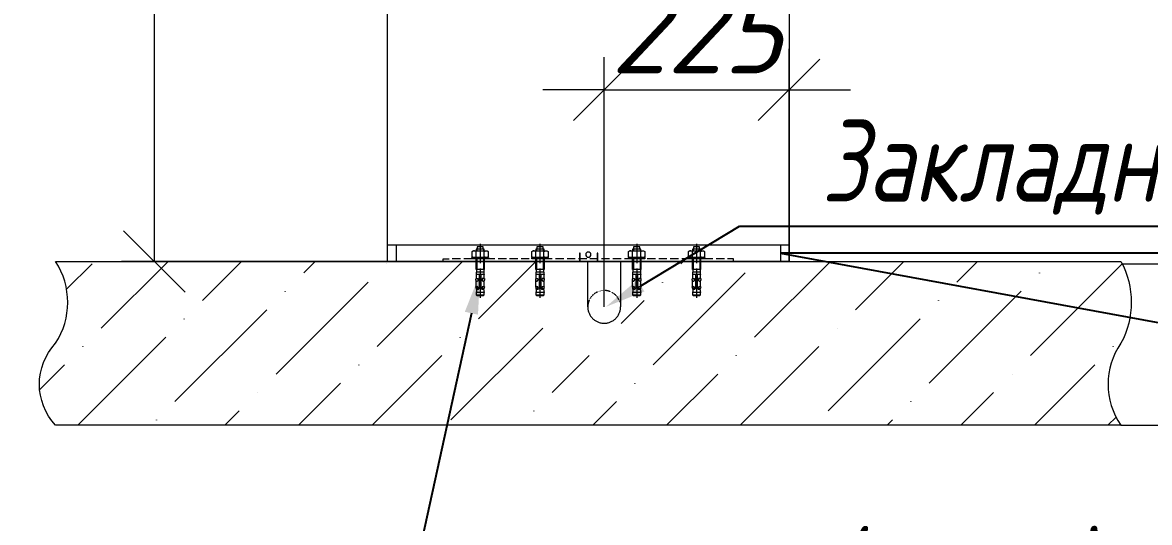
# Model space of a CAD drawing. Header units: millimetres. Extents: x 4247 to 622543, y -201358 to 142419.
# Drawn here: x 239151 to 240525, y -166078 to -165468 of the extents above; entities that cross this region are included whole.
import ezdxf
from ezdxf import colors
from ezdxf.entities.mleader import LeaderData, LeaderLine
from ezdxf.math import Vec2, Vec3

# ---------------------------------------------------------------- set-up
doc = ezdxf.new("R2010")
doc.units = ezdxf.units.MM
for name, pattern in [('0', [0]), ('ADSK_Линии сетки армирования', [450, 300, -150]), ('Штрих', [20.833333, 10.416667, -10.416667])]:
    doc.linetypes.add(name, pattern=pattern)
doc.layers.get('DEFPOINTS').update_dxf_attribs({"color": 252, "lineweight": 9})
doc.layers.add('PDF _Геометрия', color=7, linetype='Continuous')
doc.styles.add('ISOCPEUR100', font='isocpeur.ttf', dxfattribs={"oblique": 15, "height": 100})
doc.styles.add('ISOCPEUR_I', font='isocpeui.ttf', dxfattribs={"width": 0.8, "height": 250})
doc.dimstyles.new('Размеры_text_m75', dxfattribs={"dimtxt": 100, "dimasz": 75, "dimexe": 40, "dimexo": 0, "dimgap": 20, "dimtad": 1, "dimdec": 0, "dimzin": 0, "dimdsep": 46, "dimtxsty": 'ISOCPEUR100', "dimblk": 'OBLIQUE', "dimcen": 1, "dimclrd": 202, "dimclre": 202, "dimclrt": 202, "dimadec": 0, "dimazin": 0, "dimtfac": 1, "dimtdec": 0, "dimtix": 1, "dimtmove": 0, "dimatfit": 0, "dimfxl": 50, "dimtolj": 1, "dimtzin": 0, "dimlwd": 9, "dimlwe": 9, "dimarcsym": 0})

# ---------------------------------------------------------------- blocks, each defined once
blk = doc.blocks.new('_Oblique')
at = {"color": 0, "linetype": 'ByBlock', "lineweight": -2}
blk.add_line((-0.5, -0.5), (0.5, 0.5), dxfattribs=at)
blk = doc.blocks.new('*D584')
at = {"color": 202, "lineweight": 9, "transparency": 16777216}
for p, q in [((239860.1, -165814.9), (239860.1, -165510)), ((240085.5, -165759.4), (240085.5, -165510)), ((239860.1, -165550), (239785.1, -165550)), ((239860.1, -165550), (240085.5, -165550)), ((240085.5, -165550), (240160.5, -165550))]:
    blk.add_line(p, q, dxfattribs=at)
at = {"layer": 'DEFPOINTS', "color": 0, "linetype": '0', "transparency": 16777216}
for p in [(240085.5, -165550), (240085.5, -165759.4), (239860.1, -165814.9)]:
    blk.add_point(p, dxfattribs=at)
at = {"color": 202, "linetype": '0', "lineweight": 9, "transparency": 16777216, "xscale": 75, "yscale": 75, "zscale": 75}
blk.add_blockref('_Oblique', (239860.1, -165550), dxfattribs=at)
at = {"color": 202, "linetype": '0', "lineweight": 9, "transparency": 16777216, "xscale": 75, "yscale": 75, "zscale": 75, "rotation": 180}
blk.add_blockref('_Oblique', (240085.5, -165550), dxfattribs=at)
at = {"color": 202, "linetype": '0', "lineweight": 9, "transparency": 16777216, "insert": (239972.8, -165480), "char_height": 100, "attachment_point": 5, "style": 'ISOCPEUR100'}
blk.add_mtext('\\A1;225', dxfattribs=at)
blk = doc.blocks.new('*D586')
at = {"color": 202, "lineweight": 9, "transparency": 16777216}
for p, q in [((239602.1, -164720.2), (239271.5, -164720.2)), ((239311.5, -164720.2), (239311.5, -165759.4)), ((239595.9, -165759.4), (239271.5, -165759.4))]:
    blk.add_line(p, q, dxfattribs=at)
at = {"layer": 'DEFPOINTS', "color": 0, "linetype": '0', "transparency": 16777216}
for p in [(239602.1, -164720.2), (239311.5, -165759.4), (239595.9, -165759.4)]:
    blk.add_point(p, dxfattribs=at)
at = {"color": 202, "linetype": '0', "lineweight": 9, "transparency": 16777216, "xscale": 75, "yscale": 75, "zscale": 75}
for p, rotation in [((239311.5, -164720.2), 90), ((239311.5, -165759.4), 270)]:
    blk.add_blockref('_Oblique', p, dxfattribs=dict(at, rotation=rotation))
at = {"color": 202, "linetype": '0', "lineweight": 9, "transparency": 16777216, "insert": (239241.5, -165239.8), "char_height": 100, "attachment_point": 5, "rotation": 90, "style": 'ISOCPEUR100'}
blk.add_mtext('\\A1;1040', dxfattribs=at)
blk = doc.blocks.new('*D594')
at = {"color": 202, "lineweight": 9, "transparency": 16777216}
for p, q in [((240791.8, -165762.5), (240791.8, -165687.5)), ((240491.7, -165762.5), (240831.8, -165762.5)), ((240791.8, -165762.5), (240791.8, -165959.3)), ((240490.2, -165959.3), (240831.8, -165959.3)), ((240791.8, -165959.3), (240791.8, -166525.6))]:
    blk.add_line(p, q, dxfattribs=at)
at = {"layer": 'DEFPOINTS', "color": 0, "linetype": '0', "transparency": 16777216}
for p in [(240491.7, -165762.5), (240490.2, -165959.3), (240791.8, -165959.3)]:
    blk.add_point(p, dxfattribs=at)
at = {"color": 202, "linetype": '0', "lineweight": 9, "transparency": 16777216, "xscale": 75, "yscale": 75, "zscale": 75}
for p, rotation in [((240791.8, -165762.5), 270), ((240791.8, -165959.3), 90)]:
    blk.add_blockref('_Oblique', p, dxfattribs=dict(at, rotation=rotation))
at = {"color": 202, "linetype": '0', "lineweight": 9, "transparency": 16777216, "insert": (240721.8, -166332.4), "char_height": 100, "width": 1090.71, "attachment_point": 5, "rotation": 90, "style": 'ISOCPEUR100'}
blk.add_mtext('\\A1;{\\fVerdana|b0|i0|c204|p34;\\C204;≥}200', dxfattribs=at)

msp = doc.modelspace()

# ---------------------------------------------------------------- hatches: boundary and pattern name
at = {"linetype": '0', "lineweight": 9, "true_color": 0x000000, "transparency": 33554636}
h = msp.add_hatch(dxfattribs=at)
h.set_pattern_fill('ANSI35', color=18, scale=20)
h.set_pattern_definition([(45, (264073.15, -163166.6), (-89.80256, 89.80256), []), (45, (264162.95, -163166.6), (-89.80256, 89.80256), [158.75, -31.75, 0, -31.75])])
h.paths.add_polyline_path([(246169.743, -165869.605), (244665.738, -165869.626), (244144.089, -165964.867), (246152.65, -165964.867)])
h.paths.add_polyline_path([(246586.716, -165776.65), (246586.716, -164353.555, 0.02057901), (246581.718, -164358.142), (246581.718, -165796.669), (245256.662, -165788.328), (245256.662, -165801.758), (245252.696, -165801.758, 0.17140227), (245271.561, -165829.598), (246538.18, -165829.563, 0.40600603)])
h.paths.add_polyline_path([(244274.139, -165805.742), (244277.227, -165804.915, 0.15801355), (244275.577, -165804.164), (244275.577, -165804.473), (244276.592, -165804.473, 0.24301407), (244273.894, -165804.473), (244274.139, -165804.473), (244274.139, -165799.427), (244274.139, -165796.44), (244274.647, -165793.452), (244274.139, -165793.452), (244274.139, -165783.447), (244241.7, -165783.447), (244241.7, -165781.938), (243651.827, -165778.225, -0.30391185), (243651.827, -165871.546, 0.29808013), (243651.827, -165964.867), (243680.075, -165964.867)])
h.paths.add_polyline_path([(244665.738, -165869.626), (244512.154, -165869.628, -0.39486034), (244419.502, -165783.447), (244413.453, -165783.447), (244413.453, -165793.452), (244412.974, -165793.452), (244412.974, -165796.44), (244413.453, -165796.44), (244413.453, -165799.174), (244409.451, -165799.174), (244409.451, -165815.267, 0.07983319), (244410.466, -165817.409), (244412.665, -165817.409), (244413.453, -165821.157), (244413.453, -165824.145), (244412.213, -165825.385), (244404.716, -165825.385), (244403.476, -165824.145), (244403.476, -165821.157), (244404.265, -165817.409), (244406.464, -165817.409, 0.1197514), (244407.478, -165815.267), (244407.478, -165799.174), (244403.476, -165799.174), (244403.476, -165796.44), (244403.984, -165793.452), (244403.476, -165793.452), (244403.476, -165783.447), (244284.116, -165783.447), (244284.116, -165793.452), (244283.638, -165793.452), (244283.638, -165796.44), (244284.116, -165796.44), (244284.116, -165799.174), (244280.143, -165799.174), (244280.143, -165815.267, 0.08817717), (244281.129, -165817.409), (244283.328, -165817.409), (244284.116, -165821.157), (244284.116, -165824.145), (244282.877, -165825.385), (244275.379, -165825.385), (244274.139, -165824.145), (244274.139, -165821.157), (244274.957, -165817.409), (244277.127, -165817.409, 0.1201438), (244278.141, -165815.267), (244278.141, -165804.67), (243680.075, -165964.867), (244144.089, -165964.867)])
h.paths.add_polyline_path([(244276.508, -165814.45), (244274.004, -165814.45, -0.3058707)], flags=16)
h.paths.add_polyline_path([(244281.806, -165814.421, -0.33012014), (244284.285, -165814.421)], flags=16)
h.paths.add_polyline_path([(244281.693, -165804.416, -0.2210294), (244284.371, -165804.416)], flags=16)
h.paths.add_polyline_path([(244405.843, -165814.45), (244403.34, -165814.45, -0.30604116)], flags=16)
h.paths.add_polyline_path([(244411.143, -165814.421, -0.33028872), (244413.622, -165814.421)], flags=16)
h.paths.add_polyline_path([(244411.03, -165804.416, -0.22114294), (244413.706, -165804.416)], flags=16)
h.paths.add_polyline_path([(244129.639, -166661.464), (245866.851, -166661.464), (245866.851, -166254.797), (244129.639, -166254.797)], flags=9)
h.paths.add_polyline_path([(243419.035, -166264.264), (244704.551, -166264.264), (244704.551, -166024.264), (243419.035, -166024.264)], flags=9)
h.paths.add_polyline_path([(241437.262, -166275.952), (242613.808, -166275.952), (242613.808, -166035.952), (241437.262, -166035.952)], flags=9)
h.paths.add_polyline_path([(240089.276, -165751.441), (241374.791, -165751.441), (241374.791, -165511.441), (240089.276, -165511.441)], flags=9)
h.paths.add_polyline_path([(239676.348, -166267.397), (240511.621, -166267.397), (240511.621, -166027.397), (239676.348, -166027.397)], flags=9)
h.paths.add_polyline_path([(244966.519, -164667.917), (245226.519, -164667.917), (245290.37, -164429.62), (245030.37, -164429.62)], flags=9)
h.paths.add_polyline_path([(244736.907, -164465.853), (245006.907, -164465.853), (245070.758, -164227.556), (244800.758, -164227.556)], flags=9)
h.paths.add_polyline_path([(244112.394, -164465.853), (244302.394, -164465.853), (244366.245, -164227.556), (244176.245, -164227.556)], flags=9)
h.paths.add_polyline_path([(244174.487, -164728.364), (244434.487, -164728.364), (244498.339, -164490.068), (244238.339, -164490.068)], flags=9)
h.paths.add_polyline_path([(245391.472, -165607.354), (245591.472, -165607.354), (245655.323, -165369.058), (245455.323, -165369.058)], flags=25)
h.paths.add_polyline_path([(244597.305, -165682.633), (244857.305, -165682.633), (244921.156, -165444.337), (244661.156, -165444.337)], flags=9)
h.paths.add_polyline_path([(244060.357, -165682.718), (244260.357, -165682.718), (244324.208, -165444.422), (244124.208, -165444.422)], flags=9)
h.paths.add_polyline_path([(239812.198, -165594.191), (240072.198, -165594.191), (240136.049, -165355.895), (239876.049, -165355.895)], flags=9)
h.paths.add_polyline_path([(239680.703, -164518.267), (239940.703, -164518.267), (240004.554, -164279.971), (239744.554, -164279.971)], flags=9)
h.paths.add_polyline_path([(239675.125, -164699.323), (239945.125, -164699.323), (240008.976, -164461.027), (239738.976, -164461.027)], flags=9)
h.paths.add_polyline_path([(239355.653, -165430.398), (239355.653, -165110.398), (239117.357, -165046.547), (239117.357, -165366.547)], flags=9)
h.paths.add_polyline_path([(245732.103, -165682.354), (246062.103, -165682.354), (246125.955, -165444.058), (245795.955, -165444.058)], flags=25)
h.paths.add_polyline_path([(244752.912, -163733.513), (245711.397, -163733.513), (245711.397, -163493.513), (244752.912, -163493.513)], flags=9)
h.paths.add_polyline_path([(240835.996, -166565.807), (240835.996, -166168.181), (240597.7, -166104.329), (240597.7, -166501.956)], flags=9)
h.paths.add_polyline_path([(246931.462, -166571.417), (246931.462, -166173.791), (246693.166, -166109.939), (246693.166, -166507.565)], flags=9)
h.paths.add_polyline_path([(242107.292, -165594.191), (242367.292, -165594.191), (242431.144, -165355.895), (242171.144, -165355.895)], flags=9)
h.paths.add_polyline_path([(241998.297, -164518.267), (242258.297, -164518.267), (242322.149, -164279.971), (242062.149, -164279.971)], flags=9)
h.paths.add_polyline_path([(241992.719, -164699.323), (242262.719, -164699.323), (242326.571, -164461.027), (242056.571, -164461.027)], flags=9)
h.paths.add_polyline_path([(241673.248, -165430.398), (241673.248, -165110.398), (241434.951, -165046.547), (241434.951, -165366.547)], flags=9)
h.paths.add_polyline_path([(243153.591, -166565.807), (243153.591, -166168.181), (242915.294, -166104.329), (242915.294, -166501.956)], flags=9)
h.paths.add_polyline_path([(240771.461, -165553.21), (241606.734, -165553.21), (241606.734, -165313.21), (240771.461, -165313.21)], flags=9)
h.paths.add_polyline_path([(242360.27, -165751.441), (243645.785, -165751.441), (243645.785, -165511.441), (242360.27, -165511.441)], flags=9)
h.paths.add_polyline_path([(244517.266, -167120.123), (245913.812, -167120.123), (245913.812, -166713.456), (244517.266, -166713.456)], flags=9)
h.paths.add_polyline_path([(242015.414, -164349.092), (242327.459, -164349.092), (242327.459, -164081.625), (242015.414, -164081.625)], flags=9)
h.paths.add_polyline_path([(239697.82, -164349.092), (239987.576, -164349.092), (239987.576, -164081.625), (239697.82, -164081.625)], flags=9)
h.paths.add_polyline_path([(244679.18, -164971.659), (244991.793, -164971.659), (244991.793, -164703.706), (244679.18, -164703.706)], flags=9)
h.paths.add_polyline_path([(243857.368, -164963.011), (244147.123, -164963.011), (244147.123, -164695.544), (243857.368, -164695.544)], flags=9)
h.paths.add_polyline_path([(239996.408, -163488.612), (244769.408, -163488.612), (244769.408, -163128.612), (239996.408, -163128.612)], flags=9)

# ---------------------------------------------------------------- linework, layer by layer
at = {"color": 30, "linetype": 'ADSK_Линии сетки армирования', "lineweight": 9, "true_color": 0xf26722}
msp.add_lwpolyline([(239840.051, -165814.881), (239840.051, -165759.402), (239880.051, -165759.402), (239880.051, -165814.881)], dxfattribs=at)
at = {"color": 30, "linetype": 'Штрих', "lineweight": 9, "ltscale": 0.02, "true_color": 0xf26722}
msp.add_arc((239860.051, -165814.881), 20, 0, 180, dxfattribs=at)
at = {"color": 30, "linetype": 'ADSK_Линии сетки армирования', "lineweight": 9, "true_color": 0xf26722}
msp.add_arc((239860.051, -165814.881), 20, 180, 0, dxfattribs=at)
at = {"layer": 'PDF _Геометрия', "color": 7, "linetype": '0', "lineweight": 0}
for points in [[(240085.518, -165314.345), (240085.518, -165759.402), (239595.905, -165759.402), (239595.848, -165738.957), (240085.518, -165738.957)], [(239840.711, -165759.402), (239595.905, -165759.402), (239595.905, -165315.727)], [(239606.536, -165738.957), (239606.536, -165759.402)], [(240074.886, -165738.957), (240074.886, -165759.402)], [(239703.601, -165746.542), (239714.036, -165746.542)], [(239713.81, -165746.542), (239713.81, -165744.427), (239703.827, -165744.427), (239703.827, -165746.542)], [(239713.19, -165744.427), (239704.447, -165744.427)], [(239712.569, -165744.427), (239712.569, -165741.41), (239705.068, -165741.41), (239705.068, -165744.427)], [(239776.527, -165746.542), (239786.989, -165746.542)], [(239786.764, -165746.542), (239786.764, -165744.427), (239776.753, -165744.427), (239776.753, -165746.542)], [(239786.143, -165744.427), (239777.402, -165744.427)], [(239785.495, -165744.427), (239785.495, -165741.41), (239778.022, -165741.41), (239778.022, -165744.427)], [(239851.568, -165749.391), (239851.568, -165759.402), (239830.728, -165759.402), (239830.728, -165749.391)], [(239894.433, -165746.542), (239904.895, -165746.542)], [(239904.669, -165746.542), (239904.669, -165744.427), (239894.658, -165744.427), (239894.658, -165746.542)], [(239904.049, -165744.427), (239895.307, -165744.427)], [(239903.428, -165744.427), (239903.428, -165741.41), (239895.927, -165741.41), (239895.927, -165744.427)], [(239967.386, -165746.542), (239977.849, -165746.542)], [(239977.595, -165746.542), (239977.595, -165744.427), (239967.612, -165744.427), (239967.612, -165746.542)], [(239976.975, -165744.427), (239968.232, -165744.427)], [(239976.355, -165744.427), (239976.355, -165741.41), (239968.853, -165741.41), (239968.853, -165744.427)], [(239204.485, -165793.411), (239235.703, -165762.222)], [(239246.927, -165840.731), (239328.228, -165759.402)], [(239370.303, -165807.088), (239417.961, -165759.402)], [(239493.679, -165773.417), (239507.694, -165759.402)], [(239583.412, -165863.15), (239687.161, -165759.402)], [(239670.861, -165759.402), (239663.839, -165759.402), (239663.839, -165756.413), (239670.861, -165756.413)], [(239684.848, -165756.413), (239674.837, -165756.413)], [(239674.837, -165759.402), (239684.848, -165759.402)], [(239698.835, -165756.413), (239688.824, -165756.413)], [(239688.824, -165759.402), (239698.835, -165759.402)], [(239712.823, -165756.413), (239702.812, -165756.413)], [(239702.812, -165759.402), (239712.823, -165759.402)], [(239713.81, -165756.413), (239713.81, -165769.413), (239703.827, -165769.413), (239703.827, -165756.413)], [(239706.788, -165829.508), (239776.894, -165759.402)], [(239726.811, -165756.413), (239716.799, -165756.413)], [(239716.799, -165759.402), (239726.811, -165759.402)], [(239740.798, -165756.413), (239730.787, -165756.413)], [(239730.787, -165759.402), (239740.798, -165759.402)], [(239754.785, -165756.413), (239744.802, -165756.413)], [(239744.802, -165759.402), (239754.785, -165759.402)], [(239768.772, -165756.413), (239758.789, -165756.413)], [(239758.789, -165759.402), (239768.772, -165759.402)], [(239782.759, -165756.413), (239772.776, -165756.413)], [(239772.776, -165759.402), (239782.759, -165759.402)], [(239796.747, -165756.413), (239786.764, -165756.413), (239786.764, -165769.413), (239776.753, -165769.413), (239776.753, -165756.413)], [(239786.764, -165759.402), (239796.747, -165759.402)], [(239810.735, -165756.413), (239800.752, -165756.413)], [(239800.752, -165759.402), (239810.735, -165759.402)], [(239824.722, -165756.413), (239814.739, -165756.413)], [(239814.739, -165759.402), (239824.722, -165759.402)], [(239838.709, -165756.413), (239828.726, -165756.413)], [(239828.726, -165759.402), (239838.709, -165759.402)], [(239852.696, -165756.413), (239842.713, -165756.413)], [(239842.713, -165759.402), (239852.696, -165759.402)], [(239866.683, -165756.413), (239856.7, -165756.413)], [(239856.7, -165759.402), (239866.683, -165759.402)], [(239880.671, -165756.413), (239870.688, -165756.413)], [(239870.688, -165759.402), (239880.671, -165759.402)], [(239904.669, -165756.413), (239904.669, -165769.413), (239894.658, -165769.413), (239894.658, -165756.413), (239884.675, -165756.413)], [(239884.675, -165759.402), (239894.658, -165759.402)], [(239908.674, -165756.413), (239898.663, -165756.413)], [(239898.663, -165759.402), (239908.674, -165759.402)], [(239922.661, -165756.413), (239912.65, -165756.413)], [(239912.65, -165759.402), (239922.661, -165759.402)], [(239936.648, -165756.413), (239926.637, -165756.413)], [(239926.637, -165759.402), (239936.648, -165759.402)], [(239950.636, -165756.413), (239940.624, -165756.413)], [(239940.624, -165759.402), (239950.636, -165759.402)], [(239953.569, -165762.222), (239956.36, -165759.402)], [(239964.623, -165756.413), (239954.612, -165756.413)], [(239954.612, -165759.402), (239964.623, -165759.402)], [(239977.595, -165756.413), (239977.595, -165769.413), (239967.612, -165769.413), (239967.612, -165756.413)], [(239978.61, -165756.413), (239968.599, -165756.413)], [(239968.599, -165759.402), (239978.61, -165759.402)], [(239992.598, -165756.413), (239982.615, -165756.413)], [(239982.615, -165759.402), (239992.598, -165759.402)], [(240006.585, -165756.413), (239996.602, -165756.413)], [(239996.602, -165759.402), (240006.585, -165759.402)], [(240010.589, -165759.402), (240017.583, -165759.402), (240017.583, -165756.413), (240010.589, -165756.413)], [(240043.302, -165851.955), (240135.826, -165759.402)], [(240166.678, -165818.284), (240225.56, -165759.402)], [(240290.054, -165784.641), (240315.293, -165759.402)], [(240379.787, -165874.374), (240491.658, -165762.504)], [(239704.334, -165769.413), (239704.334, -165772.402)], [(239708.818, -165776.463), (239708.818, -165780.383), (239708.818, -165778.437), (239708.818, -165780.383)], [(239713.303, -165769.413), (239713.303, -165772.402)], [(239777.261, -165769.413), (239777.261, -165772.402)], [(239780.757, -165775.391), (239780.757, -165791.24)], [(239781.773, -165776.463), (239781.773, -165780.383), (239781.773, -165778.437), (239781.773, -165780.383)], [(239786.256, -165769.413), (239786.256, -165772.402)], [(239895.166, -165769.413), (239895.166, -165772.402)], [(239898.663, -165775.391), (239898.663, -165791.24)], [(239899.678, -165776.463), (239899.678, -165780.383), (239899.678, -165778.437), (239899.678, -165780.383)], [(239904.162, -165769.413), (239904.162, -165772.402)], [(239919.898, -165885.598), (240032.078, -165773.417)], [(239968.12, -165769.413), (239968.12, -165772.402)], [(239972.604, -165776.463), (239972.604, -165780.383), (239972.604, -165778.437), (239972.604, -165780.383)], [(239977.116, -165769.413), (239977.116, -165772.402)], [(239460.036, -165896.822), (239572.188, -165784.641)], [(239704.617, -165793.383), (239703.827, -165797.134)], [(239709.806, -165790.14), (239707.831, -165790.14)], [(239714.008, -165790.394), (239711.469, -165790.394)], [(239713.02, -165793.383), (239713.81, -165797.134)], [(239713.81, -165790.281), (239713.81, -165782.582)], [(239776.753, -165791.465), (239776.753, -165793.383), (239779.77, -165793.383)], [(239777.571, -165793.383), (239776.753, -165797.134)], [(239782.759, -165790.14), (239780.757, -165790.14)], [(239785.946, -165793.383), (239786.764, -165797.134)], [(239894.658, -165791.465), (239894.658, -165793.383), (239897.675, -165793.383)], [(239895.476, -165793.383), (239894.658, -165797.134)], [(239900.665, -165790.14), (239898.663, -165790.14)], [(239904.867, -165790.394), (239902.329, -165790.394)], [(239903.851, -165793.383), (239904.669, -165797.134)], [(239904.669, -165790.281), (239904.669, -165782.582)], [(239968.43, -165793.383), (239967.612, -165797.134)], [(239973.618, -165790.14), (239971.616, -165790.14)], [(239976.805, -165793.383), (239977.595, -165797.134)], [(239713.81, -165800.123), (239712.569, -165801.364), (239705.068, -165801.364), (239703.827, -165800.123), (239713.81, -165800.123), (239713.81, -165797.134), (239703.827, -165797.134), (239703.827, -165800.123)], [(239786.764, -165800.123), (239785.495, -165801.364), (239778.022, -165801.364), (239776.753, -165800.123), (239786.764, -165800.123), (239786.764, -165797.134), (239776.753, -165797.134), (239776.753, -165800.123)], [(239880.614, -165835.148), (239908.702, -165807.088)], [(239904.669, -165800.123), (239903.428, -165801.364), (239895.927, -165801.364), (239894.658, -165800.123), (239904.669, -165800.123), (239904.669, -165797.134), (239894.658, -165797.134), (239894.658, -165800.123)], [(239977.595, -165800.123), (239976.355, -165801.364), (239968.853, -165801.364), (239967.612, -165800.123), (239977.595, -165800.123), (239977.595, -165797.134), (239967.612, -165797.134), (239967.612, -165800.123)], [(240256.411, -165908.017), (240368.563, -165795.865)], [(239336.66, -165930.464), (239448.812, -165818.284)], [(240133.035, -165941.688), (240245.187, -165829.508)], [(239673.145, -165952.884), (239785.298, -165840.731)], [(239218.134, -165959.257), (239325.436, -165851.955)], [(240025.705, -165959.257), (240121.811, -165863.15)], [(239577.067, -165959.257), (239661.922, -165874.374)], [(239796.521, -165919.241), (239841.585, -165874.177)], [(239171.773, -165915.857), (239202.06, -165885.598)], [(240384.637, -165959.257), (240458.296, -165885.598)], [(239935.972, -165959.257), (239998.435, -165896.822)], [(239487.334, -165959.257), (239538.546, -165908.017)], [(239846.238, -165959.257), (239875.031, -165930.464)], [(240294.904, -165959.257), (240334.92, -165919.241)], [(239397.601, -165959.257), (239415.17, -165941.688)], [(240205.171, -165959.257), (240211.544, -165952.884)], [(240474.37, -165959.257), (240484.297, -165949.33)]]:
    msp.add_lwpolyline(points, dxfattribs=at)
at = {"layer": 'PDF _Геометрия', "color": 154, "linetype": '0', "lineweight": 15, "true_color": 0x0052a6}
msp.add_lwpolyline([(240085.518, -165738.957), (240085.518, -165500.072)], dxfattribs=at)
at = {"layer": 'PDF _Геометрия', "color": 1, "linetype": '0', "lineweight": 0}
for points in [[(239708.818, -165738.054), (239708.818, -165761.489)], [(239781.773, -165738.054), (239781.773, -165761.489)], [(239899.678, -165738.054), (239899.678, -165761.489)], [(239972.604, -165738.054), (239972.604, -165761.489)], [(239708.818, -165767.834), (239708.818, -165774.179)], [(239781.773, -165767.834), (239781.773, -165774.179)], [(239899.678, -165767.834), (239899.678, -165774.179)], [(239972.604, -165767.834), (239972.604, -165774.179)], [(239708.818, -165780.524), (239708.818, -165803.958)], [(239781.773, -165780.524), (239781.773, -165803.958)], [(239899.678, -165780.524), (239899.678, -165803.958)], [(239972.604, -165780.524), (239972.604, -165803.958)]]:
    msp.add_lwpolyline(points, dxfattribs=at)
at = {"layer": 'PDF _Геометрия', "color": 154, "linetype": '0', "lineweight": 0, "true_color": 0x0052a6}
msp.add_lwpolyline([(239292.78, -165740.677), (239330.258, -165778.155)], dxfattribs=at)
at = {"layer": 'PDF _Геометрия', "color": 7, "linetype": '0', "lineweight": 0}
for points in [[(239718.632, -165747.304), (239718.632, -165753.79), (239717.307, -165754.523), (239700.33, -165754.523), (239699.005, -165753.79), (239699.005, -165747.304), (239700.33, -165746.542), (239717.307, -165746.542)], [(239791.558, -165747.304), (239791.558, -165753.79), (239790.261, -165754.523), (239773.256, -165754.523), (239771.959, -165753.79), (239771.959, -165747.304), (239773.256, -165746.542), (239790.261, -165746.542)], [(239829.995, -165749.391), (239829.995, -165759.402), (239830.728, -165759.402), (239830.728, -165749.391)], [(239851.568, -165749.391), (239851.568, -165759.402), (239852.273, -165759.402), (239852.302, -165749.391)], [(239909.463, -165747.304), (239909.463, -165753.79), (239908.166, -165754.523), (239891.161, -165754.523), (239889.864, -165753.79), (239889.864, -165747.304), (239891.161, -165746.542), (239908.166, -165746.542)], [(239982.417, -165747.304), (239982.417, -165753.79), (239981.092, -165754.523), (239964.115, -165754.523), (239962.79, -165753.79), (239962.79, -165747.304), (239964.115, -165746.542), (239981.092, -165746.542)], [(239594.636, -165762.222), (239594.636, -165762.504)], [(239698.835, -165754.523), (239718.829, -165754.523), (239718.829, -165756.384), (239698.835, -165756.384)], [(239771.762, -165754.523), (239791.756, -165754.523), (239791.756, -165756.384), (239771.762, -165756.384)], [(239889.667, -165754.523), (239909.661, -165754.523), (239909.661, -165756.384), (239889.667, -165756.384)], [(239962.621, -165754.523), (239982.615, -165754.523), (239982.615, -165756.384), (239962.621, -165756.384)], [(239703.827, -165772.402), (239703.827, -165775.138), (239713.81, -165775.138), (239713.81, -165772.402)], [(239705.265, -165780.439), (239705.265, -165780.721)], [(239705.322, -165775.138), (239705.322, -165775.419)], [(239705.322, -165775.138), (239705.322, -165775.419)], [(239708.818, -165775.448), (239708.818, -165775.73)], [(239708.818, -165781.37), (239708.818, -165781.652)], [(239712.315, -165775.138), (239712.315, -165775.419)], [(239712.315, -165775.138), (239712.315, -165775.419)], [(239713.077, -165780.383), (239713.077, -165780.665)], [(239776.753, -165772.402), (239776.753, -165775.138), (239786.764, -165775.138), (239786.764, -165772.402)], [(239778.191, -165780.439), (239778.191, -165780.721)], [(239778.276, -165775.138), (239778.276, -165775.419)], [(239778.276, -165775.138), (239778.276, -165775.419)], [(239781.773, -165775.448), (239781.773, -165775.73)], [(239781.773, -165781.37), (239781.773, -165781.652)], [(239785.27, -165775.138), (239785.27, -165775.419)], [(239785.27, -165775.138), (239785.27, -165775.419)], [(239786.003, -165780.383), (239786.003, -165780.665)], [(239894.658, -165772.402), (239894.658, -165775.138), (239904.669, -165775.138), (239904.669, -165772.402)], [(239896.096, -165780.439), (239896.096, -165780.721)], [(239896.181, -165775.138), (239896.181, -165775.419)], [(239896.181, -165775.138), (239896.181, -165775.419)], [(239899.678, -165775.448), (239899.678, -165775.73)], [(239899.678, -165781.37), (239899.678, -165781.652)], [(239903.174, -165775.138), (239903.174, -165775.419)], [(239903.174, -165775.138), (239903.174, -165775.419)], [(239903.908, -165780.383), (239903.908, -165780.665)], [(239967.612, -165772.402), (239967.612, -165775.138), (239977.595, -165775.138), (239977.595, -165772.402)], [(239969.05, -165780.439), (239969.05, -165780.721)], [(239969.107, -165775.138), (239969.107, -165775.419)], [(239969.107, -165775.138), (239969.107, -165775.419)], [(239972.604, -165775.448), (239972.604, -165775.73)], [(239972.604, -165781.37), (239972.604, -165781.652)], [(239976.1, -165775.138), (239976.1, -165775.419)], [(239976.1, -165775.138), (239976.1, -165775.419)], [(239976.862, -165780.383), (239976.862, -165780.665)], [(240391.01, -165773.417), (240391.01, -165773.699)], [(239931.121, -165784.641), (239931.121, -165784.923)], [(239471.26, -165795.865), (239471.26, -165796.147)], [(240267.606, -165807.088), (240267.606, -165807.37)], [(239347.855, -165829.508), (239347.855, -165829.79)], [(240144.23, -165840.731), (240144.23, -165841.013)], [(239224.479, -165863.15), (239224.479, -165863.433)], [(239684.369, -165851.955), (239684.369, -165852.237)], [(240480.744, -165863.15), (240480.744, -165863.433)], [(240020.854, -165874.374), (240020.854, -165874.656)], [(239560.993, -165885.598), (239560.993, -165885.88)], [(240357.339, -165896.822), (240357.339, -165897.104)], [(239897.478, -165908.017), (239897.478, -165908.299)], [(239437.589, -165919.241), (239437.589, -165919.523)], [(240233.963, -165930.464), (240233.963, -165930.746)], [(239774.102, -165941.688), (239774.102, -165941.97)], [(239314.213, -165952.884), (239314.213, -165953.166)]]:
    msp.add_lwpolyline(points, close=True, dxfattribs=at)
for points in [[(239699.597, -165754.1, 0.26961403), (239703.912, -165753.79), (239703.912, -165747.304, 0.26947878), (239699.597, -165746.965)], [(239718.04, -165754.1, -0.26961403), (239713.725, -165753.79), (239713.725, -165747.304, -0.26947877), (239718.04, -165746.965)], [(239772.523, -165754.1, 0.26786192), (239776.866, -165753.79), (239776.866, -165747.304, 0.26772932), (239772.523, -165746.965)], [(239790.994, -165754.1, -0.26787038), (239786.651, -165753.79), (239786.651, -165747.304, -0.26773845), (239790.994, -165746.965)], [(239890.428, -165754.1, 0.26787038), (239894.771, -165753.79), (239894.771, -165747.304, 0.26773845), (239890.428, -165746.965)], [(239908.899, -165754.1, -0.26996247), (239904.584, -165753.79), (239904.584, -165747.304, -0.26985395), (239908.899, -165746.965)], [(239963.382, -165754.1, 0.26961403), (239967.697, -165753.79), (239967.697, -165747.304, 0.26947878), (239963.382, -165746.965)], [(239981.853, -165754.1, -0.26787038), (239977.51, -165753.79), (239977.51, -165747.304, -0.26773845), (239981.853, -165746.965)], [(239713.81, -165780.27), (239713.81, -165775.391), (239703.827, -165775.391), (239703.827, -165780.326, -0.22108773), (239706.252, -165780.439), (239703.574, -165780.439)], [(239703.827, -165791.465), (239703.827, -165793.383), (239706.816, -165793.383, 0.11974979), (239707.831, -165791.24), (239707.831, -165775.391)], [(239709.806, -165775.391), (239709.806, -165791.24, 0.09597364), (239710.821, -165793.383), (239713.81, -165793.383), (239713.81, -165791.635)], [(239786.764, -165780.27), (239786.764, -165775.391), (239776.753, -165775.391), (239776.753, -165780.326, -0.22108772), (239779.206, -165780.439), (239776.527, -165780.439)], [(239782.759, -165775.391), (239782.759, -165791.24, 0.0883529), (239783.747, -165793.383), (239786.764, -165793.383), (239786.764, -165791.635)], [(239904.669, -165780.27), (239904.669, -165775.391), (239894.658, -165775.391), (239894.658, -165780.326, -0.22108772), (239897.112, -165780.439), (239894.433, -165780.439)], [(239900.665, -165775.391), (239900.665, -165791.24, 0.08835376), (239901.652, -165793.383), (239904.669, -165793.383), (239904.669, -165791.635)], [(239977.595, -165780.27), (239977.595, -165775.391), (239967.612, -165775.391), (239967.612, -165780.326, -0.22103095), (239970.038, -165780.439), (239967.358, -165780.439)], [(239967.612, -165791.465), (239967.612, -165793.383), (239970.602, -165793.383, 0.11974979), (239971.616, -165791.24), (239971.616, -165775.391)], [(239973.618, -165775.391), (239973.618, -165791.24, 0.08815511), (239974.606, -165793.383), (239977.595, -165793.383), (239977.595, -165791.635)], [(239703.686, -165790.422), (239706.196, -165790.422, 0.28644411), (239703.827, -165790.337), (239703.827, -165782.413)], [(239776.612, -165790.422), (239779.15, -165790.422, 0.28333585), (239776.753, -165790.337), (239776.753, -165782.413)], [(239786.933, -165790.394), (239784.423, -165790.394, -0.30339546), (239786.764, -165790.281), (239786.764, -165782.582)], [(239894.517, -165790.422), (239897.055, -165790.422, 0.28333585), (239894.658, -165790.337), (239894.658, -165782.413)], [(239967.471, -165790.422), (239969.981, -165790.422, 0.28644411), (239967.612, -165790.337), (239967.612, -165782.413)], [(239977.793, -165790.394), (239975.283, -165790.394, -0.30331264), (239977.595, -165790.281), (239977.595, -165782.582)]]:
    msp.add_lwpolyline(points, format="xyb", dxfattribs=at)
at = {"layer": 'PDF _Геометрия', "color": 3, "linetype": '0', "lineweight": 0}
for points in [[(239704.758, -165744.427), (239704.758, -165746.542)], [(239712.879, -165744.427), (239712.879, -165746.542)], [(239777.711, -165744.427), (239777.711, -165746.542)], [(239785.805, -165744.427), (239785.805, -165746.542)], [(239895.617, -165744.427), (239895.617, -165746.542)], [(239903.739, -165744.427), (239903.739, -165746.542)], [(239968.543, -165744.427), (239968.543, -165746.542)], [(239976.664, -165744.427), (239976.664, -165746.542)], [(239704.758, -165756.413), (239704.758, -165769.413)], [(239712.879, -165756.413), (239712.879, -165769.413)], [(239777.711, -165756.413), (239777.711, -165769.413)], [(239785.805, -165756.413), (239785.805, -165769.413)], [(239895.617, -165756.413), (239895.617, -165769.413)], [(239903.739, -165756.413), (239903.739, -165769.413)], [(239968.543, -165756.413), (239968.543, -165769.413)], [(239976.664, -165756.413), (239976.664, -165769.413)]]:
    msp.add_lwpolyline(points, dxfattribs=at)
at = {"layer": 'PDF _Геометрия', "color": 7, "linetype": '0', "lineweight": 0}
for points in [[(239840.711, -165747.896, 0.41445342), (239837.497, -165751.111, 0.41590696), (239840.711, -165754.354, 0.41590696), (239843.926, -165751.111, 0.41445342)], [(240490.191, -165959.257), (239191.231, -165959.257, -0.39700401), (239191.231, -165859.315, 0.29466396), (239191.231, -165759.402), (240490.191, -165759.402, -0.25105556), (240490.191, -165859.315, 0.31489595)], [(239714.064, -165780.383), (239711.384, -165780.383, -0.22102937)], [(239787.018, -165780.383), (239784.311, -165780.383, -0.21878076)], [(239904.923, -165780.383), (239902.216, -165780.383, -0.21879353)], [(239977.849, -165780.383), (239975.17, -165780.383, -0.22108615)]]:
    msp.add_lwpolyline(points, format="xyb", close=True, dxfattribs=at)
at = {"layer": 'PDF _Геометрия', "color": 3, "linetype": '0', "lineweight": 0}
for points in [[(239713.81, -165775.138), (239713.81, -165775.419)], [(239786.764, -165775.138), (239786.764, -165775.419)], [(239904.669, -165775.138), (239904.669, -165775.419)], [(239977.595, -165775.138), (239977.595, -165775.419)]]:
    msp.add_lwpolyline(points, close=True, dxfattribs=at)
at = {"layer": 'PDF _Геометрия', "color": 7, "linetype": '0', "lineweight": 0}
for centre, radius, start, end in [((239708.818, -165762.732), 16.189, 72.356879, 107.643121), ((239708.818, -165737.896), 16.634, 252.842984, 287.157016), ((239781.759, -165762.641), 16.099, 72.306787, 107.693213), ((239781.759, -165737.99), 16.54, 252.79423, 287.20577), ((239899.678, -165762.732), 16.189, 72.356799, 107.643201), ((239899.678, -165737.896), 16.634, 252.842906, 287.157094), ((239972.604, -165762.732), 16.189, 72.356879, 107.643121), ((239972.604, -165737.896), 16.634, 252.842984, 287.157016)]:
    msp.add_arc(centre, radius, start, end, dxfattribs=at)
for points in [[(239703.574, -165780.467), (239703.574, -165780.439), (239703.574, -165780.439), (239703.574, -165780.439)], [(239704.984, -165784.021), (239704.222, -165784.021), (239703.601, -165782.441), (239703.574, -165780.467)], [(239706.252, -165780.439), (239706.281, -165782.413), (239705.716, -165784.021), (239704.984, -165784.021)], [(239711.384, -165780.411), (239711.384, -165780.411), (239711.384, -165780.411), (239711.384, -165780.383)], [(239712.766, -165783.964), (239712.034, -165783.992), (239711.413, -165782.385), (239711.384, -165780.411)], [(239714.064, -165780.383), (239714.092, -165782.357), (239713.528, -165783.964), (239712.766, -165783.964)], [(239776.527, -165780.467), (239776.527, -165780.439), (239776.527, -165780.439), (239776.527, -165780.439)], [(239777.909, -165784.021), (239777.176, -165784.021), (239776.556, -165782.441), (239776.527, -165780.467)], [(239779.206, -165780.439), (239779.234, -165782.413), (239778.642, -165784.021), (239777.909, -165784.021)], [(239784.311, -165780.411), (239784.311, -165780.411), (239784.311, -165780.411), (239784.311, -165780.383)], [(239785.721, -165783.964), (239784.987, -165783.992), (239784.339, -165782.385), (239784.311, -165780.411)], [(239787.018, -165780.383), (239787.046, -165782.357), (239786.454, -165783.964), (239785.721, -165783.964)], [(239894.433, -165780.467), (239894.433, -165780.439), (239894.433, -165780.439), (239894.433, -165780.439)], [(239895.814, -165784.021), (239895.081, -165784.021), (239894.461, -165782.441), (239894.433, -165780.467)], [(239897.112, -165780.439), (239897.14, -165782.413), (239896.548, -165784.021), (239895.814, -165784.021)], [(239902.216, -165780.411), (239902.216, -165780.411), (239902.216, -165780.411), (239902.216, -165780.383)], [(239903.626, -165783.964), (239902.893, -165783.992), (239902.272, -165782.385), (239902.216, -165780.411)], [(239904.923, -165780.383), (239904.951, -165782.357), (239904.359, -165783.964), (239903.626, -165783.964)], [(239967.358, -165780.467), (239967.358, -165780.439), (239967.358, -165780.439), (239967.358, -165780.439)], [(239968.768, -165784.021), (239968.035, -165784.021), (239967.386, -165782.441), (239967.358, -165780.467)], [(239970.038, -165780.439), (239970.066, -165782.413), (239969.501, -165784.021), (239968.768, -165784.021)], [(239975.17, -165780.411), (239975.17, -165780.411), (239975.17, -165780.411), (239975.17, -165780.383)], [(239976.58, -165783.964), (239975.818, -165783.992), (239975.198, -165782.385), (239975.17, -165780.411)], [(239977.849, -165780.383), (239977.877, -165782.357), (239977.313, -165783.964), (239976.58, -165783.964)], [(239703.686, -165790.45), (239703.686, -165790.45), (239703.686, -165790.45), (239703.686, -165790.422)], [(239704.984, -165792.734), (239704.279, -165792.734), (239703.686, -165791.719), (239703.686, -165790.45)], [(239706.196, -165790.422), (239706.224, -165791.691), (239705.66, -165792.706), (239704.984, -165792.734)], [(239711.469, -165790.394), (239712.259, -165789.886), (239713.246, -165789.886), (239714.008, -165790.394)], [(239712.766, -165792.678), (239712.089, -165792.678), (239711.497, -165791.663), (239711.469, -165790.394)], [(239714.008, -165790.394), (239714.008, -165791.635), (239713.471, -165792.678), (239712.766, -165792.678)], [(239776.612, -165790.45), (239776.612, -165790.45), (239776.612, -165790.45), (239776.612, -165790.422)], [(239777.909, -165792.734), (239777.232, -165792.734), (239776.64, -165791.719), (239776.612, -165790.45)], [(239779.15, -165790.422), (239779.15, -165791.691), (239778.614, -165792.706), (239777.909, -165792.734)], [(239780.757, -165791.24), (239780.616, -165792.029), (239780.25, -165792.763), (239779.77, -165793.383)], [(239785.721, -165792.678), (239785.016, -165792.678), (239784.452, -165791.663), (239784.423, -165790.394)], [(239786.933, -165790.394), (239786.961, -165791.635), (239786.426, -165792.678), (239785.721, -165792.678)], [(239894.517, -165790.45), (239894.517, -165790.45), (239894.517, -165790.45), (239894.517, -165790.422)], [(239895.814, -165792.734), (239895.138, -165792.734), (239894.546, -165791.719), (239894.517, -165790.45)], [(239897.055, -165790.422), (239897.055, -165791.691), (239896.519, -165792.706), (239895.814, -165792.734)], [(239898.663, -165791.24), (239898.522, -165792.029), (239898.155, -165792.763), (239897.675, -165793.383)], [(239902.329, -165790.394), (239903.09, -165789.886), (239904.077, -165789.886), (239904.867, -165790.394)], [(239903.626, -165792.678), (239902.921, -165792.678), (239902.357, -165791.663), (239902.329, -165790.394)], [(239904.867, -165790.394), (239904.867, -165791.635), (239904.331, -165792.678), (239903.626, -165792.678)], [(239967.471, -165790.45), (239967.471, -165790.45), (239967.471, -165790.45), (239967.471, -165790.422)], [(239968.768, -165792.734), (239968.063, -165792.734), (239967.499, -165791.719), (239967.471, -165790.45)], [(239969.981, -165790.422), (239970.009, -165791.691), (239969.445, -165792.706), (239968.768, -165792.734)], [(239976.58, -165792.678), (239975.875, -165792.678), (239975.283, -165791.663), (239975.283, -165790.394)], [(239977.793, -165790.394), (239977.821, -165791.635), (239977.256, -165792.678), (239976.58, -165792.678)]]:
    msp.add_open_spline(points, degree=3, dxfattribs=at)

# ---------------------------------------------------------------- dimensions: what is measured, and where the dimension line sits
at = {"color": 18, "linetype": '0', "lineweight": 9, "true_color": 0x000000}
dim = msp.add_linear_dim(base=(239311.505, -165759.402), p1=(239602.053, -164720.223), p2=(239595.905, -165759.402), angle=90, text='1040', dimstyle='Размеры_text_m75', dxfattribs=at)
dim.commit()
dim.dimension.update_dxf_attribs({"geometry": '*D586', "text_midpoint": (239241.505, -165239.812)})
dim = msp.add_linear_dim(base=(240085.518, -165550.043), p1=(239860.051, -165814.881), p2=(240085.518, -165759.402), dimstyle='Размеры_text_m75', dxfattribs=at)
dim.commit()
dim.dimension.update_dxf_attribs({"geometry": '*D584', "text_midpoint": (239972.784, -165480.043)})
at = {"color": 220, "linetype": '0', "lineweight": 9}
dim = msp.add_linear_dim(base=(240791.848, -165959.257), p1=(240491.658, -165762.504), p2=(240490.191, -165959.257), angle=90, text='{\\fVerdana|b0|i0|c204|p34;\\C204;≥}200', dimstyle='Размеры_text_m75', dxfattribs=at)
dim.commit()
dim.dimension.update_dxf_attribs({"geometry": '*D594', "text_midpoint": (240791.848, -166332.409), "dimtype": 160})

# ---------------------------------------------------------------- leaders
at = {"color": 18, "linetype": '0', "lineweight": 9, "true_color": 0x000000}
ml = msp.add_multileader_mtext('Standard', dxfattribs=at)
ml.set_content('Закладная труба ДУ40', color=7, style='ISOCPEUR_I')
ml.set_leader_properties(color=7, linetype='Continuous', lineweight=25)
ml.build(insert=Vec2(0, 0))
ml.multileader.update_dxf_attribs({"text_left_attachment_type": 6, "text_right_attachment_type": 6, "dogleg_length": 50, "arrow_head_size": 50})
ctx = ml.context
ctx.base_point, ctx.char_height, ctx.arrow_head_size, ctx.landing_gap_size, ctx.plane_origin = Vec3(240074.882, -165716.441), 100, 50, 50, Vec3(238704.678, -166089.173)
ctx.left_attachment, ctx.right_attachment = 6, 6
notes = []
notes.append((ctx, [(0, (1, 1, 0), (240024.882, -165716.441), (1, 0), 50, [(0, [(239862.051, -165814.881)], 0, [])])]))
ctx.mtext.insert, ctx.mtext.flow_direction = Vec3(240124.882, -165586.441), 5
ml = msp.add_multileader_mtext('Standard', dxfattribs=at)
ml.set_content('Монтажная пластина', color=7, style='ISOCPEUR_I')
ml.set_leader_properties(color=7, linetype='Continuous', lineweight=25)
ml.build(insert=Vec2(0, 0))
ml.multileader.update_dxf_attribs({"text_left_attachment_type": 6, "text_right_attachment_type": 6, "dogleg_length": 50, "arrow_head_size": 50})
ctx = ml.context
ctx.base_point, ctx.char_height, ctx.arrow_head_size, ctx.landing_gap_size, ctx.plane_origin = Vec3(241421.717, -166230.952), 100, 50, 50, Vec3(238970.193, -167845.775)
ctx.left_attachment, ctx.right_attachment, ctx.text_align_type = 6, 6, 2
notes.append((ctx, [(1, (1, 1, 0), (242686.687, -166230.952), (-1, 0), 50, [(3, [(241924.13, -165749.179), (240074.886, -165749.179)], 0, []), (2, [(244368.528, -165780.46), (245135.109, -165783.931)], 0, [])])]))
ctx.mtext.insert, ctx.mtext.alignment, ctx.mtext.flow_direction = Vec3(242586.687, -166110.952), 3, 5
ml = msp.add_multileader_mtext('Standard', dxfattribs=at)
ml.set_content('Анкеры (4 шт.)', color=7, style='ISOCPEUR_I')
ml.set_leader_properties(color=7, linetype='Continuous', lineweight=25)
ml.build(insert=Vec2(0, 0))
ml.multileader.update_dxf_attribs({"text_left_attachment_type": 6, "text_right_attachment_type": 6, "dogleg_length": 50, "arrow_head_size": 50})
ctx = ml.context
ctx.base_point, ctx.char_height, ctx.arrow_head_size, ctx.landing_gap_size, ctx.plane_origin = Vec3(239660.863, -166222.397), 100, 50, 50, Vec3(236728.606, -166020.615)
ctx.left_attachment, ctx.right_attachment = 6, 6
notes.append((ctx, [(0, (1, 1, 0), (239610.863, -166222.397), (1, 0), 50, [(0, [(239708.818, -165773.77)], 0, [])])]))
ctx.mtext.insert, ctx.mtext.flow_direction = Vec3(239710.863, -166092.397), 5
for ctx, leaders in notes:
    for number, flags, end, landing, length, lines in leaders:
        leader = LeaderData()
        leader.index, (leader.has_last_leader_line, leader.has_dogleg_vector, leader.attachment_direction) = number, flags
        leader.last_leader_point, leader.dogleg_vector, leader.dogleg_length = Vec3(end), Vec3(landing), length
        for number, points, colour, breaks in lines:
            line = LeaderLine()
            line.index, line.vertices, line.color, line.breaks = number, Vec3.list(points), colors.encode_raw_color(colour), breaks
            leader.lines.append(line)
        ctx.leaders.append(leader)

doc.saveas('drawing.dxf')
